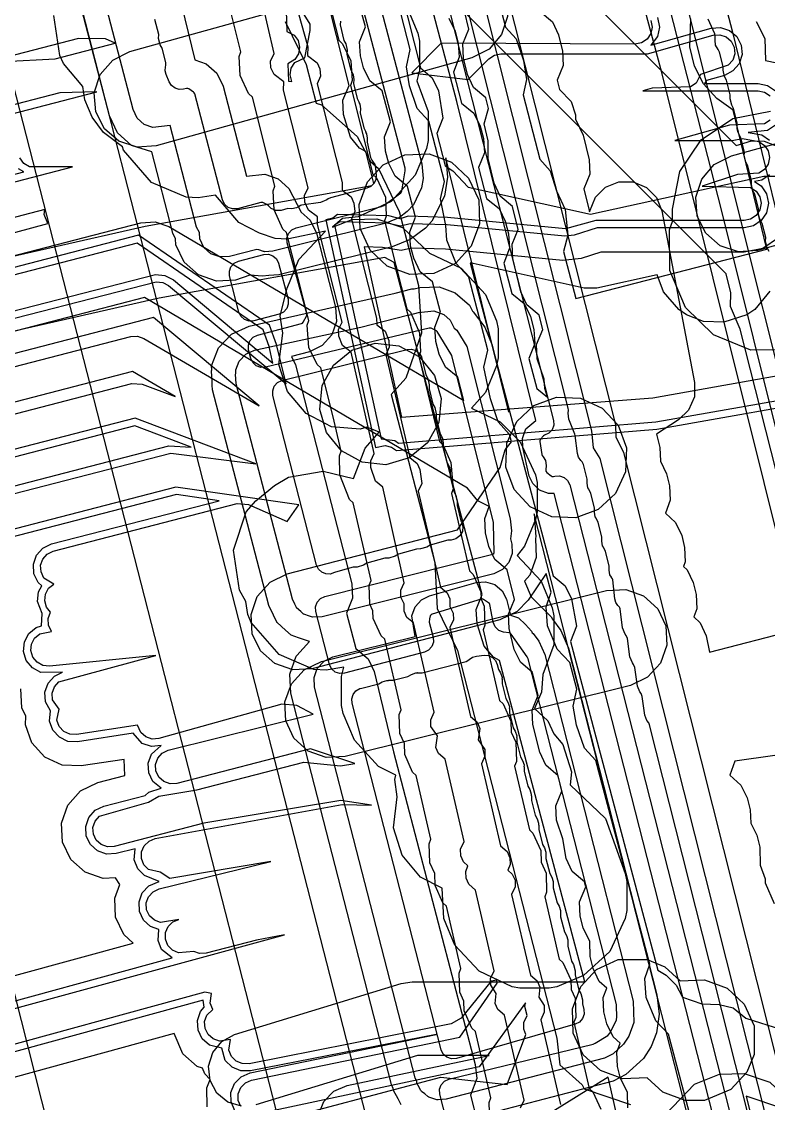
# Model space of a CAD drawing. Header units: metres. Extents: x 17722 to 17999, y 13535 to 15917.
# Drawn here: x 17899.3 to 17929.79, y 13760.99 to 13805.16 of the extents above; entities that cross this region are included whole.
import ezdxf

# ---------------------------------------------------------------- set-up
doc = ezdxf.new("R2010")
doc.units = ezdxf.units.M
doc.layers.add('AI_GREENING_EXCLUSIONS', color=1, linetype='Continuous')
doc.layers.add('AI_GREENING_LAWN', color=82, linetype='Continuous')

msp = doc.modelspace()

# ---------------------------------------------------------------- linework, layer by layer
at = {"layer": 'AI_GREENING_EXCLUSIONS'}
for points in [[(17906.023, 13835.879), (17915.645, 13799.356), (17915.69, 13798.763), (17915.631, 13798.376), (17915.302, 13797.689), (17915.045, 13797.404), (17914.73, 13797.171), (17914.184, 13796.934), (17909.563, 13795.79), (17909.395, 13795.782), (17909.229, 13795.765), (17909.201, 13795.773), (17909.173, 13795.772), (17908.981, 13795.839), (17908.907, 13795.861), (17907.789, 13795.574), (17907.399, 13795.552), (17907.031, 13795.681), (17906.741, 13795.942), (17906.572, 13796.293), (17906.558, 13796.546), (17906.445, 13796.777), (17905.364, 13800.921), (17904.66, 13800.835), (17904.301, 13800.967), (17904.018, 13801.224), (17903.852, 13801.569), (17899.826, 13816.991)], [(17911.185, 13832.89), (17915.907, 13814.142), (17917.837, 13806.842), (17918.05, 13806.448), (17922.575, 13788.457), (17922.637, 13787.763), (17922.907, 13787.318), (17930.638, 13756.646), (17932.295, 13750.248), (17934.916, 13739.669), (17935.894, 13735.791), (17935.898, 13735.707), (17938.115, 13726.761), (17938.731, 13724.255), (17938.794, 13722.594), (17938.694, 13721.282), (17938.319, 13719.453), (17937.841, 13718.074), (17937.111, 13716.59), (17936.226, 13715.259), (17935.376, 13714.254), (17934.001, 13712.991), (17932.767, 13712.129)], [(17912.155, 13833.134), (17916.876, 13814.392), (17918.775, 13807.209), (17919.02, 13806.692), (17923.544, 13788.701), (17923.569, 13788.209), (17923.877, 13787.564), (17931.597, 13756.93), (17933.263, 13750.496), (17935.886, 13739.914), (17936.863, 13736.039), (17936.867, 13735.955), (17939.086, 13727), (17939.086, 13727), (17939.703, 13724.494), (17939.793, 13722.582), (17939.687, 13721.165), (17939.281, 13719.181), (17938.77, 13717.703), (17938.157, 13716.413), (17937.383, 13715.15), (17936.309, 13713.79), (17935.26, 13712.744)], [(17895.808, 13832.797), (17928.477, 13800.106), (17929.103, 13800.295), (17929.626, 13800.278), (17930.356, 13800.003), (17930.759, 13799.673), (17931.308, 13798.794), (17931.497, 13798.213), (17931.5, 13797.684), (17931.798, 13796.407), (17932.158, 13795.027), (17932.415, 13794.575), (17932.502, 13793.671), (17943.772, 13749.275)], [(17895.808, 13832.797), (17928.477, 13800.106), (17929.103, 13800.295), (17929.626, 13800.278), (17930.356, 13800.003), (17930.759, 13799.673), (17931.308, 13798.794), (17931.497, 13798.213), (17931.5, 13797.684), (17931.798, 13796.407), (17932.158, 13795.027), (17932.415, 13794.575), (17932.502, 13793.671), (17943.772, 13749.275)], [(17927.68, 13759.89), (17921.044, 13785.897), (17920.814, 13785.892), (17920.45, 13786.033), (17920.168, 13786.302), (17920.023, 13786.606), (17919.76, 13787.776), (17919.746, 13788.139), (17919.891, 13788.53), (17920.301, 13788.874), (17917.074, 13801.905), (17913.969, 13813.648), (17909.258, 13832.351)], [(17944.35, 13712.025), (17940.642, 13745.351), (17928.646, 13792.606), (17928.243, 13793.527), (17928.257, 13794.086), (17928.061, 13794.863), (17894.069, 13828.878)], [(17944.35, 13712.025), (17940.642, 13745.351), (17928.646, 13792.606), (17928.243, 13793.527), (17928.257, 13794.086), (17928.061, 13794.863), (17894.069, 13828.878)], [(17940.029, 13744.616), (17925.461, 13803.026), (17924.818, 13805.41), (17924.805, 13805.654), (17920.07, 13824.638), (17919.858, 13826.021), (17919.902, 13827.58), (17920.24, 13829.075)], [(17941, 13744.858), (17927.877, 13797.472), (17925.787, 13805.654), (17925.775, 13805.898), (17921.04, 13824.88), (17920.848, 13826.165), (17920.9, 13827.527), (17921.209, 13828.831)], [(17923.051, 13827.954), (17922.861, 13826.739), (17922.841, 13826.356), (17922.993, 13825.316), (17927.658, 13806.614), (17927.956, 13806.147), (17928.308, 13804.782), (17931.541, 13791.555), (17939.994, 13758.015)], [(17914.792, 13760.923), (17914.674, 13761.176), (17914.486, 13761.515), (17914.477, 13761.599), (17914.403, 13761.756), (17910.294, 13777.734), (17910.251, 13778.517), (17910.511, 13779.256), (17910.532, 13779.279), (17910.532, 13779.279), (17911.051, 13779.851), (17910.606, 13780.006), (17910.308, 13780.108), (17910.304, 13780.111), (17910.3, 13780.112), (17910.072, 13780.318), (17909.73, 13780.625), (17909.727, 13780.631), (17909.721, 13780.636), (17909.582, 13780.931), (17909.392, 13781.323), (17907.094, 13790.123), (17907.083, 13790.318), (17907.079, 13790.328), (17907.075, 13790.459), (17907.049, 13790.908), (17907.062, 13790.945), (17907.058, 13791.108), (17907.337, 13791.837), (17907.873, 13792.403), (17908.586, 13792.721), (17914.549, 13794.076), (17915.237, 13794.249), (17915.333, 13794.254), (17915.563, 13794.307), (17916.343, 13794.328), (17916.997, 13794.094), (17917.587, 13793.582), (17917.71, 13793.335), (17917.74, 13793.308), (17918.207, 13792.68), (17918.51, 13791.946), (17919.187, 13789.212), (17919.187, 13789.212), (17916.615, 13799.597), (17916.689, 13798.806), (17916.57, 13798.033), (17916.044, 13797.018), (17915.787, 13796.734), (17915.158, 13796.267), (17914.425, 13795.964), (17909.803, 13794.819), (17909.397, 13794.796), (17909.134, 13794.769), (17908.622, 13794.807), (17908.038, 13794.605), (17907.259, 13794.562), (17906.522, 13794.82), (17905.941, 13795.341), (17905.603, 13796.044), (17905.589, 13796.295), (17905.478, 13796.524), (17904.61, 13799.851), (17903.783, 13800.112), (17903.216, 13800.627), (17902.885, 13801.317), (17899.111, 13815.771)], [(17899.166, 13808.066), (17968.098, 13807.648), (17968.863, 13807.491), (17968.863, 13807.491), (17969.105, 13807.369), (17969.686, 13806.848), (17970.023, 13806.144), (17983.378, 13754.016), (17983.421, 13753.237), (17983.162, 13752.501), (17982.641, 13751.92), (17981.937, 13751.583), (17981.486, 13751.521), (17967.663, 13751.208), (17908.64, 13735.628), (17907.861, 13735.588), (17907.126, 13735.849), (17906.546, 13736.371), (17906.215, 13737.057), (17888.497, 13806.973)], [(17905.689, 13806.405), (17906.376, 13803.603), (17906.834, 13803.444), (17907.272, 13803.055), (17907.527, 13802.529), (17908.485, 13798.859), (17909.224, 13798.934), (17909.777, 13798.742), (17910.215, 13798.354), (17910.712, 13797.378), (17911.078, 13797.053), (17911.334, 13796.526), (17912.122, 13793.508), (17912.156, 13792.924), (17911.965, 13792.371), (17911.576, 13791.933), (17911.049, 13791.678), (17910.317, 13791.486), (17910.482, 13791.144), (17912.78, 13782.202), (17912.812, 13781.617), (17912.57, 13781.011), (17912.941, 13779.565), (17913.447, 13779.149), (17913.7, 13778.621), (17914.488, 13775.349), (17917.819, 13762.582), (17917.886, 13762.001), (17917.63, 13761.32), (17917.918, 13760.202)], [(17910.35, 13806.42), (17910.984, 13804.132), (17910.971, 13803.783), (17911.365, 13803.486), (17911.483, 13803.24), (17911.504, 13802.94), (17911.364, 13802.629), (17912.385, 13798.596), (17912.385, 13798.284), (17912.753, 13798.003), (17912.871, 13797.756), (17912.905, 13797.404), (17912.765, 13797.093), (17913.786, 13793.059), (17913.8, 13792.785), (17914.141, 13792.519), (17914.292, 13792.14), (17914.306, 13791.868), (17914.166, 13791.557), (17915.15, 13787.369), (17915.451, 13787.118), (17915.564, 13786.869), (17915.642, 13786.296), (17915.496, 13785.988), (17916.404, 13782.067), (17916.675, 13781.835), (17916.787, 13781.586), (17916.783, 13781.279), (17916.922, 13781.006), (17916.93, 13780.733), (17916.784, 13780.424), (17917.627, 13776.784), (17917.898, 13776.552), (17918.011, 13776.303), (17917.945, 13775.834), (17918.21, 13775.442), (17918.219, 13775.169), (17918.073, 13774.861), (17918.851, 13771.501), (17919.122, 13771.27), (17919.234, 13771.021), (17919.243, 13770.748), (17919.156, 13770.518), (17919.335, 13770.351), (17919.447, 13770.102), (17919.455, 13769.829), (17919.309, 13769.521), (17920.074, 13766.219), (17920.345, 13765.987), (17920.458, 13765.738), (17920.416, 13765.332), (17920.632, 13764.986), (17920.64, 13764.713), (17920.494, 13764.405), (17921.298, 13760.936)], [(17911.727, 13806.492), (17912.246, 13804.409), (17912.408, 13804.263), (17912.743, 13803.559), (17912.79, 13802.753), (17912.722, 13802.562), (17913.645, 13798.916), (17913.796, 13798.78), (17914.151, 13797.996), (17914.191, 13797.216), (17914.123, 13797.025), (17915.033, 13793.432), (17915.183, 13793.296), (17915.552, 13792.459), (17915.593, 13791.68), (17915.525, 13791.489), (17916.361, 13788.013), (17916.509, 13787.874), (17916.83, 13787.162), (17916.924, 13786.083), (17916.852, 13785.893), (17917.585, 13782.73), (17917.733, 13782.591), (17918.054, 13781.88), (17918.063, 13781.576), (17918.188, 13781.299), (17918.212, 13780.519), (17918.141, 13780.329), (17918.808, 13777.447), (17918.956, 13777.308), (17919.277, 13776.597), (17919.291, 13776.146), (17919.477, 13775.735), (17919.501, 13774.955), (17919.429, 13774.765), (17920.032, 13772.164), (17920.18, 13772.025), (17920.501, 13771.314), (17920.516, 13770.833), (17920.713, 13770.395), (17920.738, 13769.615), (17920.666, 13769.425), (17921.255, 13766.881), (17921.403, 13766.742), (17921.724, 13766.031), (17921.736, 13765.638), (17921.898, 13765.279), (17921.923, 13764.499), (17921.851, 13764.309), (17922.479, 13761.599), (17922.626, 13761.46), (17922.947, 13760.748)], [(17914.807, 13806.347), (17915.58, 13803.28), (17916.065, 13802.87), (17916.317, 13802.341), (17916.499, 13801.218), (17916.259, 13800.59), (17916.592, 13799.27), (17916.91, 13799.076), (17917.527, 13798.4), (17922.53, 13797.296), (17929.608, 13798.847), (17930.193, 13798.858)], [(17918.669, 13806.459), (17919.063, 13804.934), (17919.487, 13804.465), (17919.789, 13803.576), (17919.921, 13802.807), (17919.777, 13802.17), (17920.455, 13799.543), (17920.879, 13799.074), (17921.136, 13798.256), (17921.499, 13797.489), (17921.599, 13796.437), (17921.429, 13795.773), (17921.925, 13793.852), (17929.731, 13795.871), (17928.36, 13801.552), (17927.683, 13802.022), (17927.149, 13802.63), (17926.773, 13803.348), (17926.578, 13804.133), (17926.628, 13805.273)], [(17919.673, 13760.809), (17919.819, 13761.117), (17919.015, 13764.586), (17918.744, 13764.818), (17918.632, 13765.067), (17918.674, 13765.473), (17918.458, 13765.819), (17918.449, 13766.092), (17918.595, 13766.4), (17917.83, 13769.702), (17917.559, 13769.934), (17917.447, 13770.183), (17917.439, 13770.456), (17917.525, 13770.685), (17917.347, 13770.853), (17917.234, 13771.102), (17917.226, 13771.375), (17917.372, 13771.683), (17916.594, 13775.042), (17916.323, 13775.274), (17916.21, 13775.523), (17916.276, 13775.992), (17916.011, 13776.384), (17916.002, 13776.657), (17916.148, 13776.965), (17916.148, 13776.965), (17915.305, 13780.606), (17915.034, 13780.837), (17914.922, 13781.086), (17914.926, 13781.393), (17914.787, 13781.667), (17914.779, 13781.94), (17914.925, 13782.248), (17914.047, 13786.15), (17913.746, 13786.401), (17913.564, 13786.95), (17913.555, 13787.223), (17913.701, 13787.531), (17912.75, 13791.668), (17912.408, 13791.934), (17912.258, 13792.313), (17912.243, 13792.586), (17912.383, 13792.897), (17911.376, 13796.877), (17911.375, 13797.189), (17911.007, 13797.47), (17910.87, 13797.796), (17910.856, 13798.069), (17910.995, 13798.38), (17909.988, 13802.361), (17910.001, 13802.709), (17909.606, 13803.007), (17909.482, 13803.28), (17909.468, 13803.553), (17909.607, 13803.864), (17909.096, 13806.102)], [(17910.089, 13806.025), (17910.128, 13804.764), (17910.426, 13804.609), (17910.585, 13804.387), (17910.648, 13804.121), (17910.604, 13803.852), (17910.46, 13803.62), (17910.171, 13803.444), (17910.195, 13802.73), (17910.334, 13802.713), (17910.265, 13802.994), (17910.312, 13803.263), (17910.458, 13803.494), (17910.865, 13803.692), (17911.077, 13804.796), (17911.086, 13805.055), (17910.765, 13805.558)], [(17896.895, 13795.126), (17904.35, 13796.817), (17913.6, 13798.477), (17913.678, 13798.557), (17913.35, 13799.855), (17913.096, 13799.992), (17912.725, 13800.444), (17912.447, 13801.365), (17912.417, 13801.95), (17912.668, 13802.561), (17911.898, 13805.613)], [(17897.269, 13795.168), (17904.171, 13796.953), (17904.755, 13796.986), (17905.307, 13796.793), (17917.361, 13789.688), (17917.11, 13790.641), (17916.602, 13791.052), (17916.346, 13791.578), (17916.207, 13792.104), (17916.171, 13792.689), (17916.41, 13793.297), (17916.082, 13794.539), (17915.575, 13794.95), (17915.31, 13795.507), (17915.183, 13795.99), (17915.147, 13796.574), (17915.385, 13797.182), (17915.055, 13798.437), (17914.547, 13798.848), (17914.29, 13799.374), (17914.158, 13799.876), (17914.122, 13800.46), (17914.361, 13801.068), (17914.027, 13802.334), (17913.52, 13802.746), (17913.263, 13803.272), (17913.134, 13803.761), (17913.098, 13804.345), (17913.337, 13804.954), (17913.169, 13805.59)], [(17915.027, 13805.769), (17915.48, 13804.686), (17915.546, 13804.363), (17915.546, 13803.176), (17915.437, 13802.749), (17915.893, 13801.49), (17915.893, 13800.303), (17915.828, 13799.981), (17915.375, 13798.897), (17914.387, 13797.824), (17913.04, 13797.193), (17912.399, 13797.128), (17911.996, 13796.777), (17912.803, 13797.08), (17913.797, 13797.107), (17914.847, 13796.755), (17915.954, 13795.707), (17917.251, 13795.097), (17918.239, 13794.024), (17918.692, 13792.94), (17918.757, 13792.618), (17918.757, 13791.43), (17918.692, 13791.108), (17918.239, 13790.025), (17917.674, 13789.374), (17918.845, 13788.816), (17919.655, 13788.006), (17920.286, 13786.659), (17920.351, 13786.337), (17920.351, 13785.149), (17920.286, 13784.827), (17919.833, 13783.744), (17919.538, 13783.363), (17920.507, 13782.309), (17920.96, 13781.226), (17921.025, 13780.903), (17921.025, 13779.716), (17920.586, 13778.5), (17920.521, 13777.783), (17920.243, 13777.118), (17920.784, 13776.606), (17921.032, 13776.077), (17921.395, 13775.645), (17921.748, 13774.529), (17921.702, 13773.994), (17923.142, 13772.628), (17923.946, 13770.372), (17924.011, 13770.049), (17924.011, 13768.862), (17923.946, 13768.54), (17923.315, 13767.193), (17922.241, 13766.205), (17921.158, 13765.752), (17920.835, 13765.687), (17919.648, 13765.687), (17919.325, 13765.752), (17917.979, 13766.383), (17916.991, 13767.456), (17916.538, 13768.54), (17916.473, 13769.773), (17915.591, 13770.23), (17914.837, 13771.126), (17914.484, 13772.242), (17914.638, 13773.512), (17914.534, 13774.218), (17914.577, 13774.39), (17913.874, 13774.751), (17912.886, 13775.825), (17912.433, 13776.908), (17912.367, 13777.231), (17912.367, 13778.418), (17912.46, 13778.806), (17911.731, 13778.681), (17911.237, 13778.711), (17909.82, 13779.317), (17908.678, 13780.627), (17908.531, 13780.953), (17908.454, 13781.487), (17908.193, 13781.947), (17907.957, 13783.577), (17908.467, 13785.15), (17908.869, 13785.592), (17909.622, 13786.223), (17910.192, 13786.561), (17911.607, 13786.801), (17912.846, 13786.5), (17913.331, 13787.743), (17913.896, 13788.394), (17913.393, 13788.604), (17913.119, 13788.518), (17911.953, 13788.618), (17910.914, 13789.157), (17910.16, 13790.053), (17909.807, 13791.168), (17909.961, 13792.439), (17909.857, 13793.145), (17910.143, 13794.28), (17910.613, 13795.451), (17911.711, 13796.607), (17910.142, 13796.279), (17909.649, 13796.309), (17909.015, 13796.527), (17908.168, 13796.957), (17907.211, 13798.083), (17906.514, 13797.963), (17906.02, 13797.993), (17904.603, 13798.598), (17903.461, 13799.909), (17903.418, 13800.053), (17902.644, 13800.639), (17902.184, 13801.262), (17901.887, 13801.97), (17901.798, 13802.519), (17901.003, 13803.454), (17900.856, 13803.78), (17900.62, 13805.409)], [(17920.297, 13733.466), (17901.768, 13805.668)], [(17918.415, 13760.243), (17918.39, 13761.023), (17918.462, 13761.212), (17917.834, 13763.923), (17917.686, 13764.062), (17917.365, 13764.773), (17917.353, 13765.167), (17917.191, 13765.525), (17917.167, 13766.305), (17917.239, 13766.495), (17916.65, 13769.039), (17916.502, 13769.178), (17916.181, 13769.889), (17916.166, 13770.37), (17915.968, 13770.808), (17915.943, 13771.588), (17916.015, 13771.778), (17915.413, 13774.379), (17915.265, 13774.518), (17914.944, 13775.229), (17914.93, 13775.68), (17914.744, 13776.091), (17914.72, 13776.871), (17914.792, 13777.061), (17914.124, 13779.943), (17914.124, 13779.943), (17913.976, 13780.082), (17913.655, 13780.793), (17913.646, 13781.097), (17913.521, 13781.374), (17913.496, 13782.154), (17913.568, 13782.344), (17912.836, 13785.507), (17912.688, 13785.646), (17912.297, 13786.657), (17912.273, 13787.437), (17912.345, 13787.627), (17912.008, 13789.08), (17911.517, 13791.021), (17911.366, 13791.157), (17911.031, 13791.862), (17910.957, 13792.773), (17911.025, 13792.964), (17910.116, 13796.557), (17909.965, 13796.693), (17909.609, 13797.477), (17909.569, 13798.257), (17909.637, 13798.448), (17908.725, 13802.084), (17908.564, 13802.23), (17908.222, 13802.961), (17908.181, 13803.74), (17908.249, 13803.931), (17907.85, 13805.511)], [(17926.663, 13760.24), (17925.716, 13763.809), (17925.196, 13764.354), (17924.801, 13765.307), (17924.751, 13766.086), (17924.954, 13766.679), (17922.75, 13774.985), (17922.278, 13775.501), (17921.957, 13776.436), (17921.82, 13777.204), (17921.974, 13777.909), (17921.687, 13778.989), (17921.168, 13779.535), (17920.772, 13780.488), (17920.723, 13781.267), (17920.926, 13781.859), (17920.722, 13782.628), (17919.98, 13781.539), (17919.533, 13781.071), (17918.83, 13780.731), (17911.15, 13778.735), (17910.371, 13778.69), (17909.634, 13778.946), (17909.052, 13779.465), (17908.712, 13780.168), (17908.667, 13780.947), (17908.923, 13781.684), (17909.442, 13782.267), (17910.144, 13782.607), (17917.098, 13784.413), (17918.835, 13786.959), (17919.043, 13787.682), (17919.303, 13788.007), (17919.225, 13788.309), (17918.757, 13788.827), (17918.442, 13789.764), (17918.176, 13791.05), (17918.335, 13791.754), (17917.566, 13794.735), (17917.049, 13795.284), (17916.661, 13796.239), (17916.627, 13796.84), (17916.401, 13797.926), (17916.56, 13798.63), (17915.924, 13801.093), (17915.455, 13801.611), (17915.141, 13802.548), (17915.009, 13803.317), (17915.168, 13804.021), (17914.796, 13805.459)], [(17916.745, 13805.307), (17917.002, 13804.781), (17917.131, 13804.291), (17917.167, 13803.707), (17916.928, 13803.099), (17917.262, 13801.833), (17917.769, 13801.421), (17918.026, 13800.895), (17918.158, 13800.394), (17918.194, 13799.809), (17917.956, 13799.201), (17918.286, 13797.947), (17918.794, 13797.536), (17919.05, 13797.01), (17919.186, 13796.496), (17919.222, 13795.912), (17918.983, 13795.304), (17919.311, 13794.061), (17919.818, 13793.65), (17920.075, 13793.124), (17920.213, 13792.598), (17920.249, 13792.014), (17920.011, 13791.406), (17920.335, 13790.176), (17920.77, 13789.828), (17920.657, 13790.176), (17920.64, 13790.563), (17920.356, 13791.399), (17920.33, 13791.984), (17920.579, 13792.588), (17920.434, 13793.179), (17919.933, 13793.599), (17919.685, 13794.129), (17919.351, 13795.489), (17919.325, 13796.073), (17919.574, 13796.677), (17919.343, 13797.618), (17918.842, 13798.038), (17918.594, 13798.568), (17918.346, 13799.578), (17918.351, 13800.298), (17918.185, 13800.996), (17918.359, 13801.619), (17918.251, 13802.057), (17917.751, 13802.477), (17917.503, 13803.007), (17917.341, 13803.667), (17917.315, 13804.252), (17917.563, 13804.856), (17917.383, 13805.589)], [(17920.477, 13805.572), (17920.977, 13805.152), (17921.225, 13804.622), (17921.387, 13803.962), (17921.414, 13803.377), (17921.165, 13802.773), (17921.259, 13802.388), (17921.732, 13801.908), (17921.922, 13801.354), (17921.911, 13801.186), (17922.23, 13800.533), (17922.479, 13799.523), (17922.505, 13798.938), (17922.256, 13798.334), (17922.487, 13797.393), (17922.726, 13797.997), (17923.143, 13798.408), (17923.685, 13798.627), (17924.271, 13798.622), (17924.81, 13798.394), (17925.22, 13797.977), (17925.439, 13797.434), (17926.774, 13790.424), (17926.768, 13789.847), (17926.535, 13789.301), (17926.122, 13788.897), (17925.223, 13788.314), (17925.365, 13787.779), (17925.391, 13787.209), (17925.633, 13786.692), (17925.752, 13786.206), (17925.778, 13785.622), (17925.585, 13785.088), (17926.003, 13784.706), (17926.251, 13784.175), (17926.371, 13783.69), (17926.397, 13783.105), (17926.329, 13782.918), (17926.476, 13782.783), (17926.724, 13782.253), (17926.843, 13781.767), (17926.869, 13781.183), (17926.75, 13780.853), (17927.008, 13780.616), (17927.256, 13780.086), (17927.384, 13779.411), (17934.333, 13781.208)], [(17910.062, 13805.168), (17910.914, 13803.413), (17911.325, 13801.839), (17911.547, 13801.762), (17913.005, 13800.467), (17913.546, 13799.452), (17913.869, 13799.165), (17914.72, 13797.41), (17915.508, 13794.392), (17915.623, 13792.445), (17914.984, 13790.601), (17914.39, 13789.932), (17916.17, 13783.073), (17916.274, 13781.195), (17917.091, 13779.489), (17921.153, 13763.65), (17921.277, 13762.561), (17922.182, 13761.752), (17922.268, 13761.578), (17924.167, 13760.936)], [(17924.989, 13805.212), (17925.042, 13804.944), (17924.989, 13804.676), (17924.837, 13804.449), (17924.61, 13804.297), (17924.342, 13804.244), (17916.437, 13804.284), (17915.231, 13803.078), (17917.534, 13802.801), (17918.375, 13803.642), (17918.602, 13803.794), (17918.87, 13803.847), (17924.856, 13803.847), (17927.531, 13804.606), (17927.804, 13804.627), (17928.063, 13804.543), (17928.271, 13804.366), (17928.396, 13804.123), (17928.418, 13803.851), (17928.334, 13803.591), (17928.156, 13803.383), (17927.017, 13803.004), (17926.84, 13802.652), (17926.613, 13802.5), (17925.051, 13802.447), (17924.659, 13802.336), (17929.37, 13802.336), (17929.638, 13802.283), (17929.865, 13802.131)], [(17925.266, 13805.327), (17925.342, 13804.944), (17925.266, 13804.561), (17924.989, 13804.196), (17927.449, 13804.894), (17927.838, 13804.925), (17928.21, 13804.805), (17928.507, 13804.552), (17928.684, 13804.205), (17928.716, 13803.816), (17928.596, 13803.445), (17928.343, 13803.148), (17927.995, 13802.97), (17927.269, 13802.764), (17927.183, 13802.636), (17929.37, 13802.636), (17929.753, 13802.56), (17930.077, 13802.343)], [(17929.291, 13805.173), (17929.646, 13804.478), (17929.669, 13803.576), (17930.135, 13803.484)], [(17916.038, 13735.98), (17898.378, 13804.798)], [(17898.589, 13803.537), (17900.668, 13803.647), (17903.114, 13804.279), (17902.724, 13804.461), (17901.622, 13804.472), (17895.05, 13802.772)], [(17896.433, 13800.758), (17902.367, 13802.293), (17900.865, 13802.252), (17895.81, 13800.944)], [(17930.739, 13791.765), (17929.078, 13791.749), (17927.556, 13792.369), (17926.412, 13793.492), (17925.765, 13795.001), (17925.749, 13796.662), (17925.873, 13796.998), (17925.873, 13797.511), (17926.177, 13799.042), (17927.045, 13800.339), (17928.342, 13801.207), (17929.873, 13801.511)], [(17929.865, 13801.141), (17929.638, 13800.989), (17928.203, 13800.936), (17925.974, 13800.316), (17928.317, 13800.316), (17928.734, 13800.394), (17929.404, 13800.262), (17929.631, 13800.111), (17929.782, 13799.883), (17929.836, 13799.616), (17929.782, 13799.348), (17929.631, 13799.121), (17929.404, 13798.969), (17928.537, 13798.916), (17927.081, 13798.445), (17929.064, 13798.392), (17929.291, 13798.24), (17929.442, 13798.013), (17929.496, 13797.745), (17929.442, 13797.477), (17929.291, 13797.25), (17929.064, 13797.098), (17928.796, 13797.045), (17922.747, 13797.045), (17921.508, 13796.701), (17916.694, 13797.169), (17915.086, 13797.214), (17914.759, 13797.111), (17914.287, 13797.236), (17912.2, 13797.294), (17912.011, 13797.14), (17911.719, 13797.065), (17913.751, 13787.768), (17914.144, 13787.856), (17914.409, 13787.792), (17914.607, 13787.648), (17925.24, 13788.516), (17933.085, 13789.904)], [(17930.077, 13800.929), (17929.753, 13800.712), (17928.96, 13800.636), (17929.518, 13800.539), (17929.843, 13800.323)], [(17895.772, 13797.778), (17901.383, 13799.229), (17899.617, 13799.23), (17899.385, 13799.375), (17899.227, 13799.597)], [(17895.697, 13798.068), (17899.391, 13799.024), (17899.179, 13799.157)], [(17929.843, 13798.908), (17929.518, 13798.692), (17929.23, 13798.634), (17929.503, 13798.452), (17929.72, 13798.128), (17929.796, 13797.745), (17929.72, 13797.362), (17929.503, 13797.038), (17929.178, 13796.821), (17928.796, 13796.745), (17922.794, 13796.745), (17921.856, 13796.442), (17921.484, 13796.402), (17916.676, 13796.87), (17915.168, 13796.911), (17914.766, 13796.811), (17914.228, 13796.937), (17912.294, 13796.991), (17912.073, 13796.851), (17913.98, 13788.128), (17914.535, 13788.064), (17914.685, 13787.955), (17925.202, 13788.814), (17933.033, 13790.2)], [(17896.283, 13795.815), (17900.366, 13796.926), (17900.219, 13797.292), (17900.246, 13797.489), (17896.123, 13796.423)], [(17896.933, 13792.52), (17904.791, 13794.543), (17905.063, 13794.513), (17905.302, 13794.382), (17910.104, 13790.368), (17909.702, 13791.973), (17909.427, 13792.765), (17904.078, 13796.44), (17896.879, 13794.578)], [(17930.21, 13796.331), (17929.561, 13795.897), (17928.796, 13795.745), (17922.951, 13795.745), (17922.147, 13795.486), (17921.404, 13795.405), (17916.613, 13795.871), (17915.226, 13795.909), (17914.791, 13795.812), (17914.037, 13795.942), (17913.29, 13795.963), (17914.811, 13789.006), (17925.074, 13789.806), (17932.858, 13791.185)], [(17896.858, 13792.811), (17904.764, 13794.841), (17905.152, 13794.8), (17905.495, 13794.613), (17909.552, 13791.221), (17909.414, 13791.892), (17909.168, 13792.579), (17904.021, 13796.115), (17896.954, 13794.288)], [(17908.283, 13760.868), (17907.723, 13761.036), (17907.269, 13761.406), (17906.992, 13761.922), (17906.933, 13762.504), (17907.101, 13763.064), (17907.471, 13763.518), (17907.986, 13763.795), (17914.803, 13765.884), (17915.243, 13765.95), (17922.298, 13765.948), (17918.819, 13779.076), (17918.563, 13779.209), (17918.186, 13779.658), (17917.898, 13780.575), (17917.861, 13781.159), (17918.104, 13781.774), (17914.513, 13795.324), (17914.13, 13795.525), (17904.914, 13793.87), (17897.559, 13792.201)], [(17929.851, 13794.15), (17929.235, 13793.41), (17928.906, 13793.195), (17927.975, 13792.89), (17927.143, 13792.924), (17926.451, 13793.195), (17926.133, 13793.409), (17925.513, 13794.132), (17925.257, 13794.822), (17922.79, 13794.283), (17922.264, 13794.283), (17917.621, 13795.307), (17921.008, 13782.528), (17921.498, 13782.123), (17921.755, 13781.597), (17921.951, 13780.477), (17921.718, 13779.846), (17925.275, 13766.426), (17925.616, 13766.222), (17926.021, 13765.817), (17926.285, 13765.331), (17927.072, 13765.059), (17927.787, 13765.029), (17928.355, 13764.891), (17928.872, 13764.472), (17930.326, 13764.002)], [(17924.046, 13760.811), (17924.035, 13761.441), (17923.751, 13762.003), (17923.631, 13762.488), (17923.604, 13763.073), (17923.738, 13763.443), (17923.447, 13763.709), (17923.198, 13764.239), (17923.078, 13764.724), (17923.051, 13765.309), (17923.19, 13765.692), (17922.888, 13765.967), (17922.64, 13766.497), (17922.52, 13766.982), (17922.504, 13767.599), (17922.23, 13768.152), (17922.11, 13768.637), (17922.083, 13769.222), (17922.331, 13769.826), (17922.278, 13770.042), (17921.777, 13770.461), (17921.528, 13770.99), (17921.394, 13771.785), (17921.142, 13772.55), (17921.115, 13773.135), (17921.363, 13773.739), (17921.207, 13774.371), (17920.702, 13774.805), (17920.453, 13775.335), (17920.174, 13776.463), (17920.147, 13777.048), (17920.395, 13777.652), (17920.166, 13778.58), (17919.665, 13779), (17919.416, 13779.529), (17919.206, 13780.376), (17919.179, 13780.961), (17919.427, 13781.565), (17919.128, 13782.775), (17918.627, 13783.194), (17918.378, 13783.724), (17918.239, 13784.289), (17918.212, 13784.874), (17918.39, 13785.367), (17917.926, 13785.596), (17917.512, 13786.117), (17904.32, 13793.893), (17898.02, 13792.264)], [(17895.661, 13790.207), (17903.756, 13792.3), (17904.027, 13792.316), (17904.285, 13792.227), (17908.997, 13789.469), (17904.68, 13793.078), (17897.284, 13791.165)], [(17895.722, 13788.295), (17903.803, 13790.385), (17904.227, 13790.361), (17905.573, 13789.85), (17903.827, 13790.872), (17896.012, 13788.851)], [(17897.251, 13785.443), (17905.389, 13787.547), (17908.864, 13787.103), (17903.938, 13788.973), (17896.073, 13786.939)], [(17897.176, 13785.733), (17905.315, 13787.838), (17906.225, 13787.784), (17903.921, 13788.659), (17896.148, 13786.649)], [(17896.863, 13764.272), (17910.028, 13767.87), (17908.884, 13767.66), (17906.838, 13767.129), (17906.566, 13767.114), (17906.336, 13767.194), (17905.71, 13767.133), (17905.459, 13767.241), (17905.269, 13767.437), (17905.168, 13767.691), (17905.172, 13767.964), (17905.281, 13768.215), (17905.477, 13768.405), (17905.724, 13768.503), (17904.975, 13768.374), (17904.719, 13768.467), (17904.517, 13768.651), (17904.401, 13768.899), (17904.389, 13769.172), (17904.482, 13769.428), (17904.667, 13769.63), (17904.914, 13769.746), (17909.475, 13770.867), (17905.347, 13770.175), (17904.96, 13770.426), (17904.486, 13770.538), (17904.296, 13770.734), (17904.195, 13770.988), (17904.2, 13771.261), (17904.308, 13771.512), (17904.504, 13771.702), (17904.758, 13771.802), (17912.386, 13773.198), (17913.582, 13773.161), (17912.337, 13773.358), (17906.746, 13772.427), (17903.082, 13771.479), (17902.809, 13771.464), (17902.551, 13771.554), (17902.348, 13771.736), (17902.229, 13771.982), (17902.214, 13772.254), (17902.304, 13772.512), (17902.485, 13772.716), (17904.487, 13773.289), (17904.907, 13773.54), (17906.456, 13773.798), (17910.819, 13774.926), (17912.317, 13774.774), (17912.912, 13774.873), (17911.101, 13775.462), (17905.636, 13774.058), (17905.364, 13774.043), (17905.106, 13774.133), (17904.902, 13774.316), (17904.784, 13774.562), (17904.769, 13774.834), (17904.859, 13775.092), (17905.042, 13775.296), (17905.288, 13775.414), (17911.199, 13776.883), (17910.543, 13777.234), (17909.922, 13777.288), (17904.905, 13775.888), (17904.633, 13775.867), (17904.373, 13775.952), (17904.166, 13776.13), (17904.038, 13776.436), (17901.538, 13776.052), (17901.265, 13776.064), (17901.017, 13776.18), (17900.833, 13776.381), (17900.74, 13776.638), (17900.834, 13777.087), (17900.566, 13777.467), (17900.55, 13777.74), (17900.64, 13777.997), (17900.822, 13778.201), (17904.783, 13779.281), (17900.442, 13778.849), (17900.17, 13778.875), (17899.929, 13779.004), (17899.756, 13779.215), (17899.676, 13779.476), (17899.703, 13779.748), (17899.831, 13779.989), (17900.042, 13780.162), (17900.522, 13780.264), (17900.399, 13780.513), (17900.384, 13780.786), (17900.479, 13781.049), (17900.317, 13781.251), (17900.241, 13781.513), (17900.271, 13781.785), (17900.403, 13782.024), (17900.613, 13782.192), (17900.211, 13782.443), (17900.092, 13782.689), (17900.077, 13782.962), (17900.167, 13783.219), (17900.348, 13783.423), (17900.594, 13783.542), (17908.103, 13785.484), (17908.562, 13785.446), (17910.139, 13784.745), (17910.624, 13785.437), (17905.602, 13786.156), (17897.602, 13784.087)], [(17896.784, 13764.561), (17905.443, 13766.928), (17905.017, 13767.274), (17904.873, 13767.637), (17904.905, 13768.087), (17904.563, 13768.211), (17904.275, 13768.474), (17904.11, 13768.827), (17904.093, 13769.217), (17904.226, 13769.584), (17904.489, 13769.872), (17904.91, 13770.054), (17904.316, 13770.291), (17904.044, 13770.571), (17903.9, 13770.934), (17903.935, 13771.39), (17903.157, 13771.189), (17902.768, 13771.167), (17902.399, 13771.295), (17902.108, 13771.555), (17901.939, 13771.907), (17901.916, 13772.296), (17902.045, 13772.665), (17902.305, 13772.956), (17902.656, 13773.125), (17904.349, 13773.563), (17904.493, 13773.698), (17904.998, 13773.859), (17904.662, 13774.135), (17904.493, 13774.487), (17904.472, 13774.877), (17904.601, 13775.245), (17905.003, 13775.604), (17904.597, 13775.569), (17904.226, 13775.691), (17903.85, 13776.103), (17901.583, 13775.756), (17901.193, 13775.773), (17900.84, 13775.938), (17900.576, 13776.226), (17900.443, 13776.592), (17900.475, 13777.013), (17900.275, 13777.392), (17900.253, 13777.781), (17900.382, 13778.15), (17900.641, 13778.441), (17900.972, 13778.6), (17900.083, 13778.588), (17899.739, 13778.772), (17899.491, 13779.073), (17899.378, 13779.446), (17899.416, 13779.835), (17899.599, 13780.179), (17899.9, 13780.427), (17900.106, 13780.489), (17900.145, 13780.995), (17899.942, 13781.488), (17899.985, 13781.875), (17900.124, 13782.126), (17899.971, 13782.262), (17899.802, 13782.614), (17899.779, 13783.003), (17899.908, 13783.372), (17900.168, 13783.663), (17900.519, 13783.832), (17907.36, 13785.601), (17905.619, 13785.851), (17897.677, 13783.797)], [(17926.477, 13760.56), (17920.225, 13785.062), (17920.223, 13785.063), (17920.295, 13784.125), (17920.281, 13784.066), (17920.283, 13784.058), (17920.315, 13783.279), (17920.055, 13782.56), (17919.827, 13782.308), (17920.102, 13781.671), (17920.925, 13780.861), (17920.97, 13780.766), (17921.318, 13780.303), (17921.626, 13779.573), (17925.238, 13765.415), (17925.328, 13764.635), (17925.217, 13763.864), (17925.004, 13763.316), (17924.686, 13762.819), (17923.967, 13762.162), (17923.447, 13761.891), (17916.885, 13760.187)], [(17896.521, 13765.526), (17903.854, 13767.53), (17903.47, 13767.882), (17903.139, 13768.588), (17903.104, 13769.368), (17903.306, 13769.924), (17903.134, 13770.205), (17902.628, 13770.176), (17901.892, 13770.434), (17901.309, 13770.953), (17900.97, 13771.656), (17900.926, 13772.435), (17901.183, 13773.172), (17901.703, 13773.754), (17902.406, 13774.093), (17903.517, 13774.381), (17903.487, 13775.032), (17901.735, 13774.767), (17900.955, 13774.802), (17900.248, 13775.132), (17899.721, 13775.707), (17899.455, 13776.441), (17899.471, 13776.802), (17899.307, 13777.141), (17899.263, 13777.914)], [(17935.152, 13775.912), (17928.424, 13774.957), (17928.219, 13774.386), (17928.671, 13773.989), (17928.925, 13773.462), (17929.049, 13772.977), (17929.079, 13772.433), (17929.315, 13771.941), (17929.44, 13771.457), (17929.462, 13770.719), (17929.666, 13770.157), (17929.657, 13769.99), (17930.032, 13769.149)], [(17908.252, 13760.857), (17908.146, 13761.109), (17908.143, 13761.382), (17908.246, 13761.635), (17908.438, 13761.83), (17908.689, 13761.936), (17917.186, 13763.698), (17918.723, 13765.893), (17918.71, 13766.018), (17918.476, 13765.977), (17917.244, 13764.474), (17916.838, 13764.231), (17908.585, 13762.61), (17908.311, 13762.611), (17908.059, 13762.716), (17907.867, 13762.909), (17907.763, 13763.162), (17907.833, 13763.602), (17907.377, 13763.535), (17907.119, 13763.624), (17906.914, 13763.804), (17906.793, 13764.049), (17906.773, 13764.335), (17906.861, 13764.593), (17907.104, 13764.828), (17907.003, 13765.076), (17907.056, 13765.474), (17906.782, 13765.531), (17897.232, 13762.922)], [(17908.004, 13760.689), (17907.852, 13761.048), (17907.849, 13761.438), (17907.995, 13761.8), (17908.269, 13762.078), (17908.628, 13762.23), (17916.23, 13763.806), (17908.642, 13762.316), (17908.252, 13762.317), (17907.892, 13762.467), (17907.617, 13762.743), (17907.469, 13763.246), (17906.968, 13763.364), (17906.675, 13763.622), (17906.503, 13763.972), (17906.476, 13764.375), (17906.602, 13764.744), (17906.751, 13764.913), (17906.709, 13765.201), (17897.312, 13762.632)], [(17908.913, 13760.077), (17916.411, 13762.059), (17919.13, 13761.758), (17919.886, 13763.796), (17919.801, 13764.025), (17919.811, 13764.298), (17919.943, 13764.572), (17919.841, 13764.938), (17919.878, 13765.092), (17917.977, 13762.479), (17908.973, 13760.566)], [(17906.873, 13760.845), (17906.866, 13761.625), (17907.005, 13761.968), (17906.784, 13762.19), (17906.688, 13762.424), (17906.467, 13762.499), (17905.881, 13763.015), (17905.526, 13763.841), (17897.575, 13761.668)], [(17911.423, 13760.525), (17911.64, 13761.069), (17912.049, 13761.488), (17912.587, 13761.719), (17918.386, 13762.949), (17915.467, 13762.95), (17908.865, 13760.927)], [(17925.611, 13760.551), (17926.772, 13761.773), (17927.801, 13762.18), (17928.796, 13762.207), (17928.796, 13762.207), (17929.846, 13761.855), (17931.07, 13760.696)], [(17924.736, 13755.543), (17923.251, 13762.064), (17920.664, 13760.457)], [(17930.385, 13760.785), (17928.89, 13761.286), (17930.348, 13755.295)]]:
    msp.add_lwpolyline(points, dxfattribs=at)
for points in [[(17916.615, 13807.544), (17917.393, 13807.603), (17918.134, 13807.36), (17918.726, 13806.851), (17919.078, 13806.155), (17919.137, 13805.377), (17918.894, 13804.635), (17918.385, 13804.043), (17917.689, 13803.691), (17904.79, 13800.094), (17904.012, 13800.036), (17903.27, 13800.279), (17902.678, 13800.787), (17902.326, 13801.484), (17902.267, 13802.262), (17902.511, 13803.003), (17903.019, 13803.595), (17903.715, 13803.948), (17916.615, 13807.544)], [(17928.565, 13795.765), (17927.824, 13796.01), (17927.233, 13796.52), (17926.883, 13797.218), (17926.827, 13797.996), (17927.072, 13798.737), (17927.582, 13799.327), (17928.28, 13799.677), (17939.908, 13802.883), (17940.687, 13802.94), (17941.427, 13802.694), (17942.018, 13802.184), (17942.368, 13801.487), (17942.425, 13800.708), (17942.179, 13799.967), (17941.669, 13799.377), (17940.971, 13799.027), (17929.343, 13795.821), (17928.565, 13795.765)], [(17917.553, 13798.774), (17917.962, 13797.892), (17918.001, 13796.906), (17917.66, 13795.989), (17917.013, 13795.29), (17916.131, 13794.881), (17915.145, 13794.842), (17914.228, 13795.183), (17913.529, 13795.83), (17913.12, 13796.712), (17913.081, 13797.698), (17913.422, 13798.615), (17914.069, 13799.314), (17914.951, 13799.723), (17915.937, 13799.762), (17916.854, 13799.421), (17917.553, 13798.774)], [(17919.328, 13783.441), (17919.197, 13783.074), (17918.935, 13782.785), (17918.582, 13782.618), (17911.571, 13780.858), (17911.571, 13780.858), (17911.571, 13780.858), (17911.183, 13780.839), (17911.182, 13780.839), (17911.181, 13780.839), (17911.06, 13780.882), (17910.818, 13780.968), (17910.816, 13780.97), (17910.813, 13780.97), (17910.7, 13781.073), (17910.529, 13781.227), (17910.527, 13781.23), (17910.524, 13781.232), (17910.454, 13781.38), (17910.36, 13781.576), (17908.062, 13790.376), (17908.039, 13790.768), (17908.047, 13790.791), (17908.043, 13790.94), (17908.183, 13791.304), (17908.451, 13791.587), (17908.807, 13791.746), (17913.146, 13792.691), (17915.062, 13793.172), (17915.151, 13793.186), (17915.502, 13793.284), (17916.132, 13793.349), (17916.539, 13793.203), (17916.797, 13792.969), (17916.957, 13792.649), (17917.069, 13792.566), (17917.473, 13791.893), (17919.246, 13784.855), (17919.306, 13784.366), (17919.258, 13784.039), (17919.311, 13783.823), (17919.328, 13783.441)], [(17916.329, 13788.799), (17915.873, 13787.962), (17915.119, 13787.349), (17914.173, 13787.069), (17913.2, 13787.174), (17912.363, 13787.63), (17911.75, 13788.384), (17911.47, 13789.33), (17911.575, 13790.303), (17912.031, 13791.14), (17912.785, 13791.753), (17913.731, 13792.033), (17914.704, 13791.928), (17915.541, 13791.472), (17916.154, 13790.718), (17916.434, 13789.772), (17916.329, 13788.799)], [(17923.653, 13788.679), (17923.994, 13787.762), (17923.955, 13786.776), (17923.546, 13785.894), (17922.847, 13785.247), (17921.93, 13784.906), (17920.944, 13784.945), (17920.062, 13785.354), (17919.415, 13786.053), (17919.074, 13786.97), (17919.113, 13787.956), (17919.522, 13788.838), (17920.221, 13789.485), (17921.138, 13789.826), (17922.124, 13789.787), (17923.006, 13789.378), (17923.653, 13788.679)], [(17923.449, 13763.017), (17923.105, 13762.831), (17916.638, 13761.156), (17916.472, 13761.147), (17916.308, 13761.128), (17916.279, 13761.137), (17916.249, 13761.135), (17916.092, 13761.19), (17915.933, 13761.236), (17915.91, 13761.254), (17915.882, 13761.264), (17915.757, 13761.376), (17915.628, 13761.479), (17915.614, 13761.504), (17915.592, 13761.524), (17915.545, 13761.627), (17915.439, 13761.82), (17915.432, 13761.881), (17915.365, 13762.03), (17911.262, 13777.984), (17911.24, 13778.376), (17911.371, 13778.745), (17911.633, 13779.036), (17911.639, 13779.039), (17911.652, 13779.053), (17912.004, 13779.22), (17915.369, 13780.061), (17915.238, 13780.9), (17915.37, 13781.267), (17915.632, 13781.556), (17915.952, 13781.714), (17917.859, 13782.26), (17918.247, 13782.292), (17918.619, 13782.173), (17918.917, 13781.921), (17919.095, 13781.574), (17919.256, 13780.932), (17919.589, 13780.813), (17919.878, 13780.551), (17920.121, 13780.267), (17920.15, 13780.205), (17920.182, 13780.181), (17920.417, 13779.869), (17920.657, 13779.326), (17924.269, 13765.167), (17924.293, 13764.292), (17924.098, 13763.739), (17923.88, 13763.411), (17923.449, 13763.017)], [(17911.544, 13779.031), (17923.185, 13781.939), (17923.965, 13781.977), (17924.699, 13781.714), (17925.277, 13781.189), (17925.611, 13780.484), (17925.648, 13779.704), (17925.385, 13778.97), (17924.86, 13778.392), (17924.155, 13778.059), (17912.513, 13775.151), (17911.734, 13775.113), (17910.999, 13775.376), (17910.421, 13775.901), (17910.088, 13776.606), (17910.05, 13777.386), (17910.314, 13778.12), (17910.838, 13778.698), (17911.544, 13779.031)], [(17922.775, 13766.46), (17923.657, 13766.869), (17924.837, 13766.869), (17925.56, 13766.567), (17926.191, 13765.988), (17927.186, 13766.03), (17928.103, 13765.689), (17928.802, 13765.042), (17929.211, 13764.16), (17929.211, 13762.98), (17928.909, 13762.257), (17928.262, 13761.558), (17927.186, 13761.11), (17926.394, 13761.11), (17925.477, 13761.451), (17924.846, 13762.03), (17923.851, 13761.988), (17922.934, 13762.329), (17922.235, 13762.976), (17921.826, 13763.858), (17921.787, 13764.844), (17922.128, 13765.761), (17922.775, 13766.46)]]:
    msp.add_lwpolyline(points, close=True, dxfattribs=at)
at = {"layer": 'AI_GREENING_LAWN'}
for points in [[(17916.925, 13759.243), (17916.379, 13761.368), (17916.368, 13761.564), (17916.434, 13761.75), (17916.567, 13761.895), (17916.745, 13761.978), (17922.643, 13763.413), (17922.715, 13763.443), (17923.237, 13763.766), (17923.329, 13763.868), (17923.586, 13764.404), (17923.61, 13764.52), (17923.592, 13764.968), (17923.585, 13765.02), (17919.981, 13779.137), (17919.943, 13779.219), (17919.283, 13780.154), (17919.248, 13780.187), (17919.202, 13780.203), (17918.98, 13780.233), (17918.785, 13780.303), (17918.635, 13780.446), (17918.555, 13780.638), (17918.422, 13781.357), (17918.404, 13781.403), (17918.368, 13781.436), (17918.155, 13781.569), (17918.108, 13781.586), (17918.058, 13781.582), (17916.064, 13780.972), (17916.016, 13780.943), (17915.987, 13780.895), (17915.95, 13780.773), (17915.947, 13780.643), (17916.101, 13780.022), (17916.111, 13779.829), (17916.046, 13779.647), (17915.918, 13779.503), (17915.744, 13779.418), (17912.484, 13778.551), (17912.288, 13778.539), (17912.102, 13778.603), (17911.956, 13778.733), (17911.871, 13778.91), (17911.314, 13781.076), (17911.303, 13781.271), (17911.368, 13781.456), (17911.499, 13781.601), (17911.676, 13781.685), (17918.542, 13783.42), (17918.585, 13783.442), (17918.595, 13783.49), (17918.568, 13784.654), (17918.561, 13784.708), (17916.861, 13791.528), (17916.831, 13791.599), (17916.263, 13792.509), (17916.24, 13792.536), (17916.21, 13792.555), (17916.023, 13792.639), (17915.985, 13792.649), (17915.945, 13792.646), (17909.258, 13791.051), (17909.065, 13791.044), (17908.883, 13791.11), (17908.741, 13791.239), (17908.657, 13791.413), (17908.569, 13791.756), (17908.559, 13791.95), (17908.623, 13792.134), (17908.752, 13792.279), (17908.927, 13792.364), (17910.724, 13792.834), (17910.767, 13792.856), (17910.798, 13792.894), (17910.939, 13793.163), (17910.952, 13793.206), (17910.948, 13793.25), (17910.149, 13796.127), (17910.135, 13796.325), (17910.199, 13796.513), (17910.331, 13796.661), (17910.511, 13796.746), (17913.995, 13797.61), (17914.085, 13797.653), (17914.779, 13798.176), (17914.809, 13798.209), (17914.825, 13798.251), (17914.825, 13798.251), (17914.965, 13799.076), (17914.96, 13799.181), (17905.264, 13836.008)], [(17909.934, 13832.533), (17921.017, 13788.88), (17921.027, 13788.683), (17920.96, 13788.498), (17920.826, 13788.352), (17920.646, 13788.271), (17920.646, 13788.27), (17920.609, 13788.244), (17920.487, 13788.117), (17920.46, 13788.07), (17920.456, 13788.017), (17920.546, 13787.484), (17920.557, 13787.45), (17920.599, 13787.39), (17920.597, 13787.389), (17920.686, 13787.246), (17920.714, 13787.041), (17920.701, 13786.856), (17920.711, 13786.802), (17920.744, 13786.758), (17920.918, 13786.615), (17920.967, 13786.591), (17921.02, 13786.592), (17921.072, 13786.605), (17921.267, 13786.615), (17921.45, 13786.549), (17921.594, 13786.419), (17921.678, 13786.244), (17928.41, 13759.86)], [(17921.725, 13828.097), (17921.541, 13826.327), (17921.542, 13826.266), (17921.718, 13825.062), (17921.722, 13825.038), (17926.466, 13805.826), (17942.024, 13743.65)], [(17933.305, 13743.382), (17924.943, 13776.443), (17924.906, 13776.524), (17924.833, 13776.628), (17924.748, 13776.845), (17924.64, 13777.609), (17924.595, 13777.721), (17924.536, 13777.801), (17924.442, 13778.031), (17924.34, 13778.79), (17924.29, 13778.908), (17924.238, 13778.974), (17924.137, 13779.218), (17924.04, 13779.97), (17923.986, 13780.094), (17923.941, 13780.149), (17923.831, 13780.405), (17923.735, 13781.187), (17923.726, 13781.222), (17923.706, 13781.252), (17923.645, 13781.323), (17923.565, 13781.449), (17923.526, 13781.593), (17923.435, 13782.37), (17923.425, 13782.406), (17923.382, 13782.47), (17923.388, 13782.474), (17923.324, 13782.578), (17923.293, 13782.765), (17923.297, 13782.93), (17923.145, 13783.533), (17923.058, 13783.694), (17923.064, 13783.697), (17923.024, 13783.762), (17922.992, 13783.95), (17922.996, 13784.115), (17922.845, 13784.717), (17922.758, 13784.878), (17922.764, 13784.881), (17922.724, 13784.947), (17922.692, 13785.134), (17922.696, 13785.299), (17922.544, 13785.902), (17922.458, 13786.062), (17922.463, 13786.066), (17922.423, 13786.131), (17922.392, 13786.318), (17922.396, 13786.484), (17922.245, 13787.082), (17922.182, 13787.194), (17922.134, 13787.242), (17922.041, 13787.374), (17921.995, 13787.528), (17921.9, 13788.256), (17921.885, 13788.315), (17921.643, 13788.931), (17921.612, 13789.171), (17921.626, 13789.292), (17921.62, 13789.381), (17917.385, 13806.224)], [(17912.317, 13805.182), (17912.31, 13805.037), (17912.455, 13804.4), (17912.532, 13804.258), (17912.591, 13803.997), (17912.583, 13803.837), (17912.722, 13803.222), (17912.805, 13803.059), (17912.799, 13803.056), (17912.837, 13802.989), (17912.864, 13802.801), (17912.856, 13802.636), (17912.995, 13802.021), (17913.078, 13801.858), (17913.072, 13801.855), (17913.11, 13801.789), (17913.138, 13801.601), (17913.13, 13801.436), (17913.268, 13800.82), (17913.351, 13800.657), (17913.345, 13800.654), (17913.384, 13800.588), (17913.411, 13800.4), (17913.403, 13800.235), (17913.541, 13799.62), (17913.596, 13799.512), (17913.632, 13799.471), (17913.716, 13799.335), (17913.753, 13799.178), (17913.775, 13798.877), (17913.757, 13798.705), (17913.682, 13798.549), (17913.558, 13798.428), (17913.401, 13798.357), (17911.908, 13797.973), (17911.811, 13797.923), (17911.764, 13797.884), (17911.51, 13797.772), (17910.727, 13797.666), (17910.692, 13797.656), (17910.629, 13797.614), (17910.626, 13797.62), (17910.521, 13797.555), (17910.333, 13797.523), (17910.168, 13797.526), (17909.899, 13797.457), (17909.686, 13797.449), (17909.489, 13797.531), (17909.38, 13797.648), (17909.318, 13797.693), (17909.146, 13797.771), (17909.107, 13797.781), (17909.066, 13797.778), (17908.112, 13797.525), (17907.917, 13797.513), (17907.732, 13797.577), (17907.586, 13797.706), (17907.5, 13797.882), (17906.368, 13802.212), (17906.351, 13802.25), (17906.323, 13802.279), (17906.132, 13802.418), (17906.085, 13802.438), (17906.035, 13802.437), (17905.906, 13802.406), (17905.731, 13802.396), (17905.563, 13802.447), (17905.423, 13802.553), (17905.329, 13802.7), (17905.202, 13803.003), (17905.165, 13803.158), (17905.178, 13803.316), (17905.192, 13803.371), (17905.191, 13803.491), (17905.041, 13804.077), (17904.961, 13804.216), (17904.895, 13804.476), (17904.899, 13804.636), (17904.744, 13805.245)], [(17929.82, 13795.781), (17929.741, 13795.921), (17929.676, 13796.181), (17929.681, 13796.342), (17929.537, 13796.925), (17929.451, 13797.086), (17929.454, 13797.087), (17929.424, 13797.134), (17929.384, 13797.293), (17929.389, 13797.348), (17929.386, 13797.348), (17929.387, 13797.531), (17929.241, 13798.113), (17929.162, 13798.253), (17929.097, 13798.513), (17929.102, 13798.674), (17928.951, 13799.279), (17928.872, 13799.419), (17928.808, 13799.679), (17928.812, 13799.839), (17928.669, 13800.423), (17928.583, 13800.584), (17928.585, 13800.585), (17928.555, 13800.632), (17928.516, 13800.791), (17928.52, 13800.846), (17928.518, 13800.846), (17928.518, 13801.029), (17928.372, 13801.611), (17928.293, 13801.751), (17928.229, 13802.011), (17928.233, 13802.172), (17928.083, 13802.777), (17928.004, 13802.917), (17927.939, 13803.177), (17927.944, 13803.337), (17927.8, 13803.921), (17927.743, 13804.027), (17927.74, 13804.031), (17927.637, 13804.206), (17927.612, 13804.406), (17927.623, 13804.551), (17927.603, 13804.67), (17927.336, 13805.27)]]:
    msp.add_lwpolyline(points, dxfattribs=at)
for points in [[(17908.151, 13795.385), (17909.184, 13795.655), (17909.379, 13795.666), (17909.563, 13795.602), (17909.709, 13795.473), (17909.794, 13795.297), (17910.178, 13793.827), (17910.189, 13793.632), (17910.126, 13793.448), (17909.996, 13793.302), (17909.82, 13793.217), (17908.782, 13792.946), (17908.587, 13792.934), (17908.402, 13792.999), (17908.256, 13793.129), (17908.171, 13793.305), (17907.793, 13794.777), (17907.782, 13794.971), (17907.846, 13795.155), (17907.976, 13795.3), (17908.151, 13795.385)], [(17915.627, 13791.47), (17915.639, 13791.402), (17915.644, 13791.403), (17915.806, 13790.736), (17915.884, 13790.596), (17915.946, 13790.335), (17915.941, 13790.174), (17916.092, 13789.544), (17916.17, 13789.404), (17916.232, 13789.143), (17916.226, 13788.983), (17916.371, 13788.375), (17916.455, 13788.213), (17916.449, 13788.21), (17916.489, 13788.144), (17916.518, 13787.956), (17916.512, 13787.791), (17916.656, 13787.184), (17916.741, 13787.022), (17916.739, 13787.02), (17916.768, 13786.973), (17916.806, 13786.814), (17916.801, 13786.759), (17916.804, 13786.759), (17916.802, 13786.576), (17916.949, 13785.969), (17917.027, 13785.829), (17917.089, 13785.569), (17917.083, 13785.408), (17917.234, 13784.778), (17917.257, 13784.737), (17917.318, 13784.543), (17917.296, 13784.341), (17917.196, 13784.164), (17917.033, 13784.042), (17916.836, 13783.994), (17916.704, 13783.99), (17915.985, 13783.785), (17915.849, 13783.701), (17915.591, 13783.628), (17915.43, 13783.627), (17914.689, 13783.417), (17914.551, 13783.333), (17914.294, 13783.26), (17914.133, 13783.259), (17913.391, 13783.049), (17913.254, 13782.965), (17912.996, 13782.892), (17912.836, 13782.891), (17912.116, 13782.688), (17912.076, 13782.665), (17911.903, 13782.605), (17911.72, 13782.61), (17911.552, 13782.681), (17911.42, 13782.808), (17911.342, 13782.974), (17909.563, 13789.896), (17909.553, 13790.092), (17909.618, 13790.277), (17909.75, 13790.422), (17909.927, 13790.506), (17915.037, 13791.781), (17915.219, 13791.792), (17915.392, 13791.738), (17915.534, 13791.626), (17915.627, 13791.47)], [(17914.283, 13778.26), (17914.282, 13778.266), (17914.465, 13778.268), (17915.072, 13778.425), (17915.215, 13778.507), (17915.395, 13778.569), (17915.472, 13778.565), (17915.471, 13778.572), (17915.654, 13778.573), (17917.449, 13779.036), (17917.563, 13779.101), (17917.57, 13779.109), (17917.709, 13779.208), (17917.874, 13779.255), (17918.185, 13779.288), (17918.362, 13779.276), (17918.524, 13779.201), (17918.649, 13779.076), (17918.723, 13778.914), (17918.775, 13778.708), (17918.857, 13778.564), (17918.917, 13778.384), (17918.913, 13778.307), (17918.92, 13778.307), (17918.92, 13778.125), (17919.073, 13777.517), (17919.155, 13777.374), (17919.216, 13777.194), (17919.212, 13777.117), (17919.218, 13777.117), (17919.218, 13776.934), (17919.372, 13776.327), (17919.453, 13776.183), (17919.514, 13776.003), (17919.51, 13775.926), (17919.516, 13775.926), (17919.516, 13775.744), (17919.67, 13775.136), (17919.752, 13774.993), (17919.813, 13774.812), (17919.808, 13774.736), (17919.815, 13774.736), (17919.815, 13774.553), (17919.968, 13773.946), (17920.05, 13773.802), (17920.111, 13773.622), (17920.107, 13773.545), (17920.113, 13773.545), (17920.113, 13773.363), (17920.267, 13772.755), (17920.348, 13772.611), (17920.409, 13772.431), (17920.405, 13772.355), (17920.412, 13772.355), (17920.412, 13772.172), (17920.565, 13771.565), (17920.647, 13771.421), (17920.708, 13771.241), (17920.703, 13771.164), (17920.71, 13771.164), (17920.71, 13770.982), (17920.863, 13770.374), (17920.945, 13770.23), (17921.006, 13770.05), (17921.002, 13769.974), (17921.008, 13769.974), (17921.008, 13769.791), (17921.162, 13769.183), (17921.244, 13769.04), (17921.304, 13768.86), (17921.3, 13768.783), (17921.307, 13768.783), (17921.307, 13768.601), (17921.46, 13767.993), (17921.542, 13767.849), (17921.603, 13767.669), (17921.599, 13767.593), (17921.605, 13767.593), (17921.605, 13767.41), (17921.759, 13766.802), (17921.838, 13766.663), (17921.903, 13766.403), (17921.899, 13766.243), (17922.057, 13765.612), (17922.136, 13765.472), (17922.201, 13765.213), (17922.197, 13765.052), (17922.255, 13764.824), (17922.265, 13764.633), (17922.203, 13764.453), (17922.078, 13764.309), (17921.908, 13764.222), (17917.051, 13762.824), (17916.853, 13762.808), (17916.665, 13762.87), (17916.516, 13763.001), (17916.429, 13763.18), (17912.792, 13777.333), (17912.779, 13777.515), (17912.834, 13777.69), (17912.947, 13777.834), (17913.105, 13777.927), (17913.187, 13777.941), (17913.883, 13778.119), (17914.027, 13778.202), (17914.206, 13778.264), (17914.283, 13778.26)]]:
    msp.add_lwpolyline(points, close=True, dxfattribs=at)

doc.saveas('drawing.dxf')
